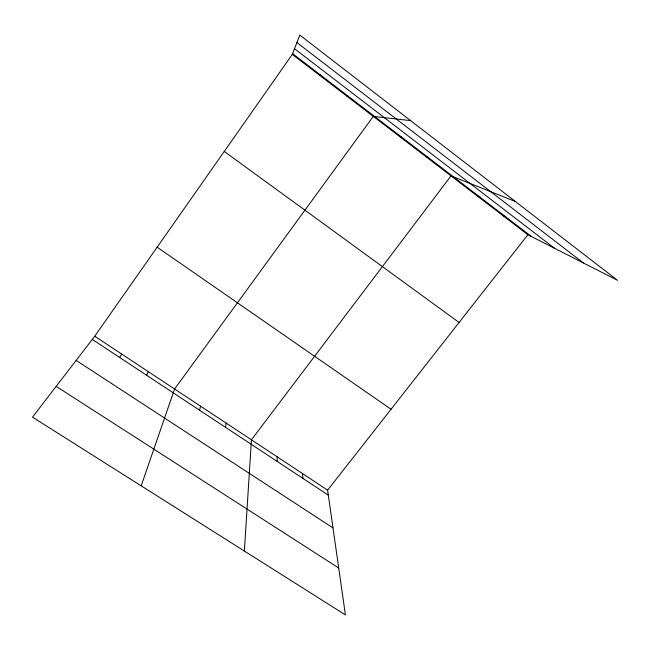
<?xml version="1.0" encoding="UTF-8"?>
<svg xmlns="http://www.w3.org/2000/svg" width="650" height="650" viewBox="0 0 650 650"><rect width="100%" height="100%" fill="white"/><g stroke="black" fill="none" stroke-linecap="round" stroke-linejoin="round"><path stroke-width="0.97" d="M244.376 551.062L251.428 439.806L451.011 175.882L515.401 201.5M225.518 427.326L226.135 423.085M199.566 410.199L200.533 406.161M141.18 485.843L174.59 389.017L373.287 116.383L410.637 120.64M292.305 54.389L299.812 35.092L617.5 280.312L527.889 234.731L292.305 54.389L94.737 336.229L32.5 417.154L345.41 614.908L327.608 490.157L527.889 234.731M146.632 375.269L148.322 371.646M119.641 357.459L121.704 354.055M319.67 75.343L320.361 74.904M346.661 96.005L347.734 95.875M399.547 136.484L401.359 136.939M425.449 156.317L427.619 157.048M476.986 195.772L479.846 197.039M502.613 215.386L505.806 216.921M56.176 386.368L338.715 568.019M76.147 360.409L332.995 527.938M92.292 339.414L328.323 495.162M94.737 336.229L327.608 490.157M157.162 247.179L391.048 409.248M224.274 151.434L459.087 322.473M292.589 53.649L531.408 236.527M294.515 48.718L554.645 248.341M296.912 42.542L583.383 262.957M302.534 473.59L302.933 478.408M277.144 456.804L277.209 461.435"/></g></svg>
